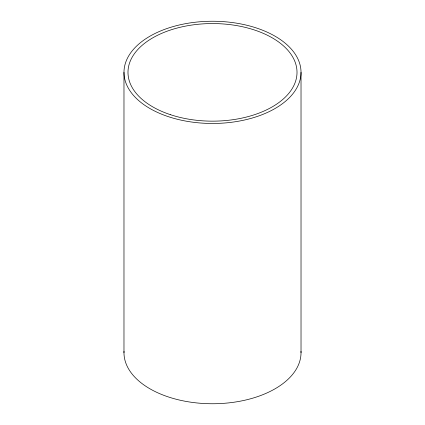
<?xml version="1.0" encoding="UTF-8"?>
<svg xmlns="http://www.w3.org/2000/svg" width="425" height="425" viewBox="0 0 425 425"><rect width="100%" height="100%" fill="white"/><g stroke="black" fill="none" stroke-linecap="round" stroke-linejoin="round"><path stroke-width="0.64" d="M301.022 72.362A88.522 51.112 0 0 1 168.236 116.62A88.522 51.112 0 0 1 168.236 28.098A88.522 51.112 0 0 1 301.022 72.362L301.022 352.638M123.978 72.362L123.978 352.638M300.996 351.379A88.522 51.112 0 0 1 212.5 403.75A88.522 51.112 0 0 1 124.004 351.379M170.244 114.617A84.511 48.795 0 0 0 297.011 72.362A84.511 48.795 0 0 0 170.244 30.101A84.511 48.795 0 0 0 170.244 114.617"/></g></svg>
